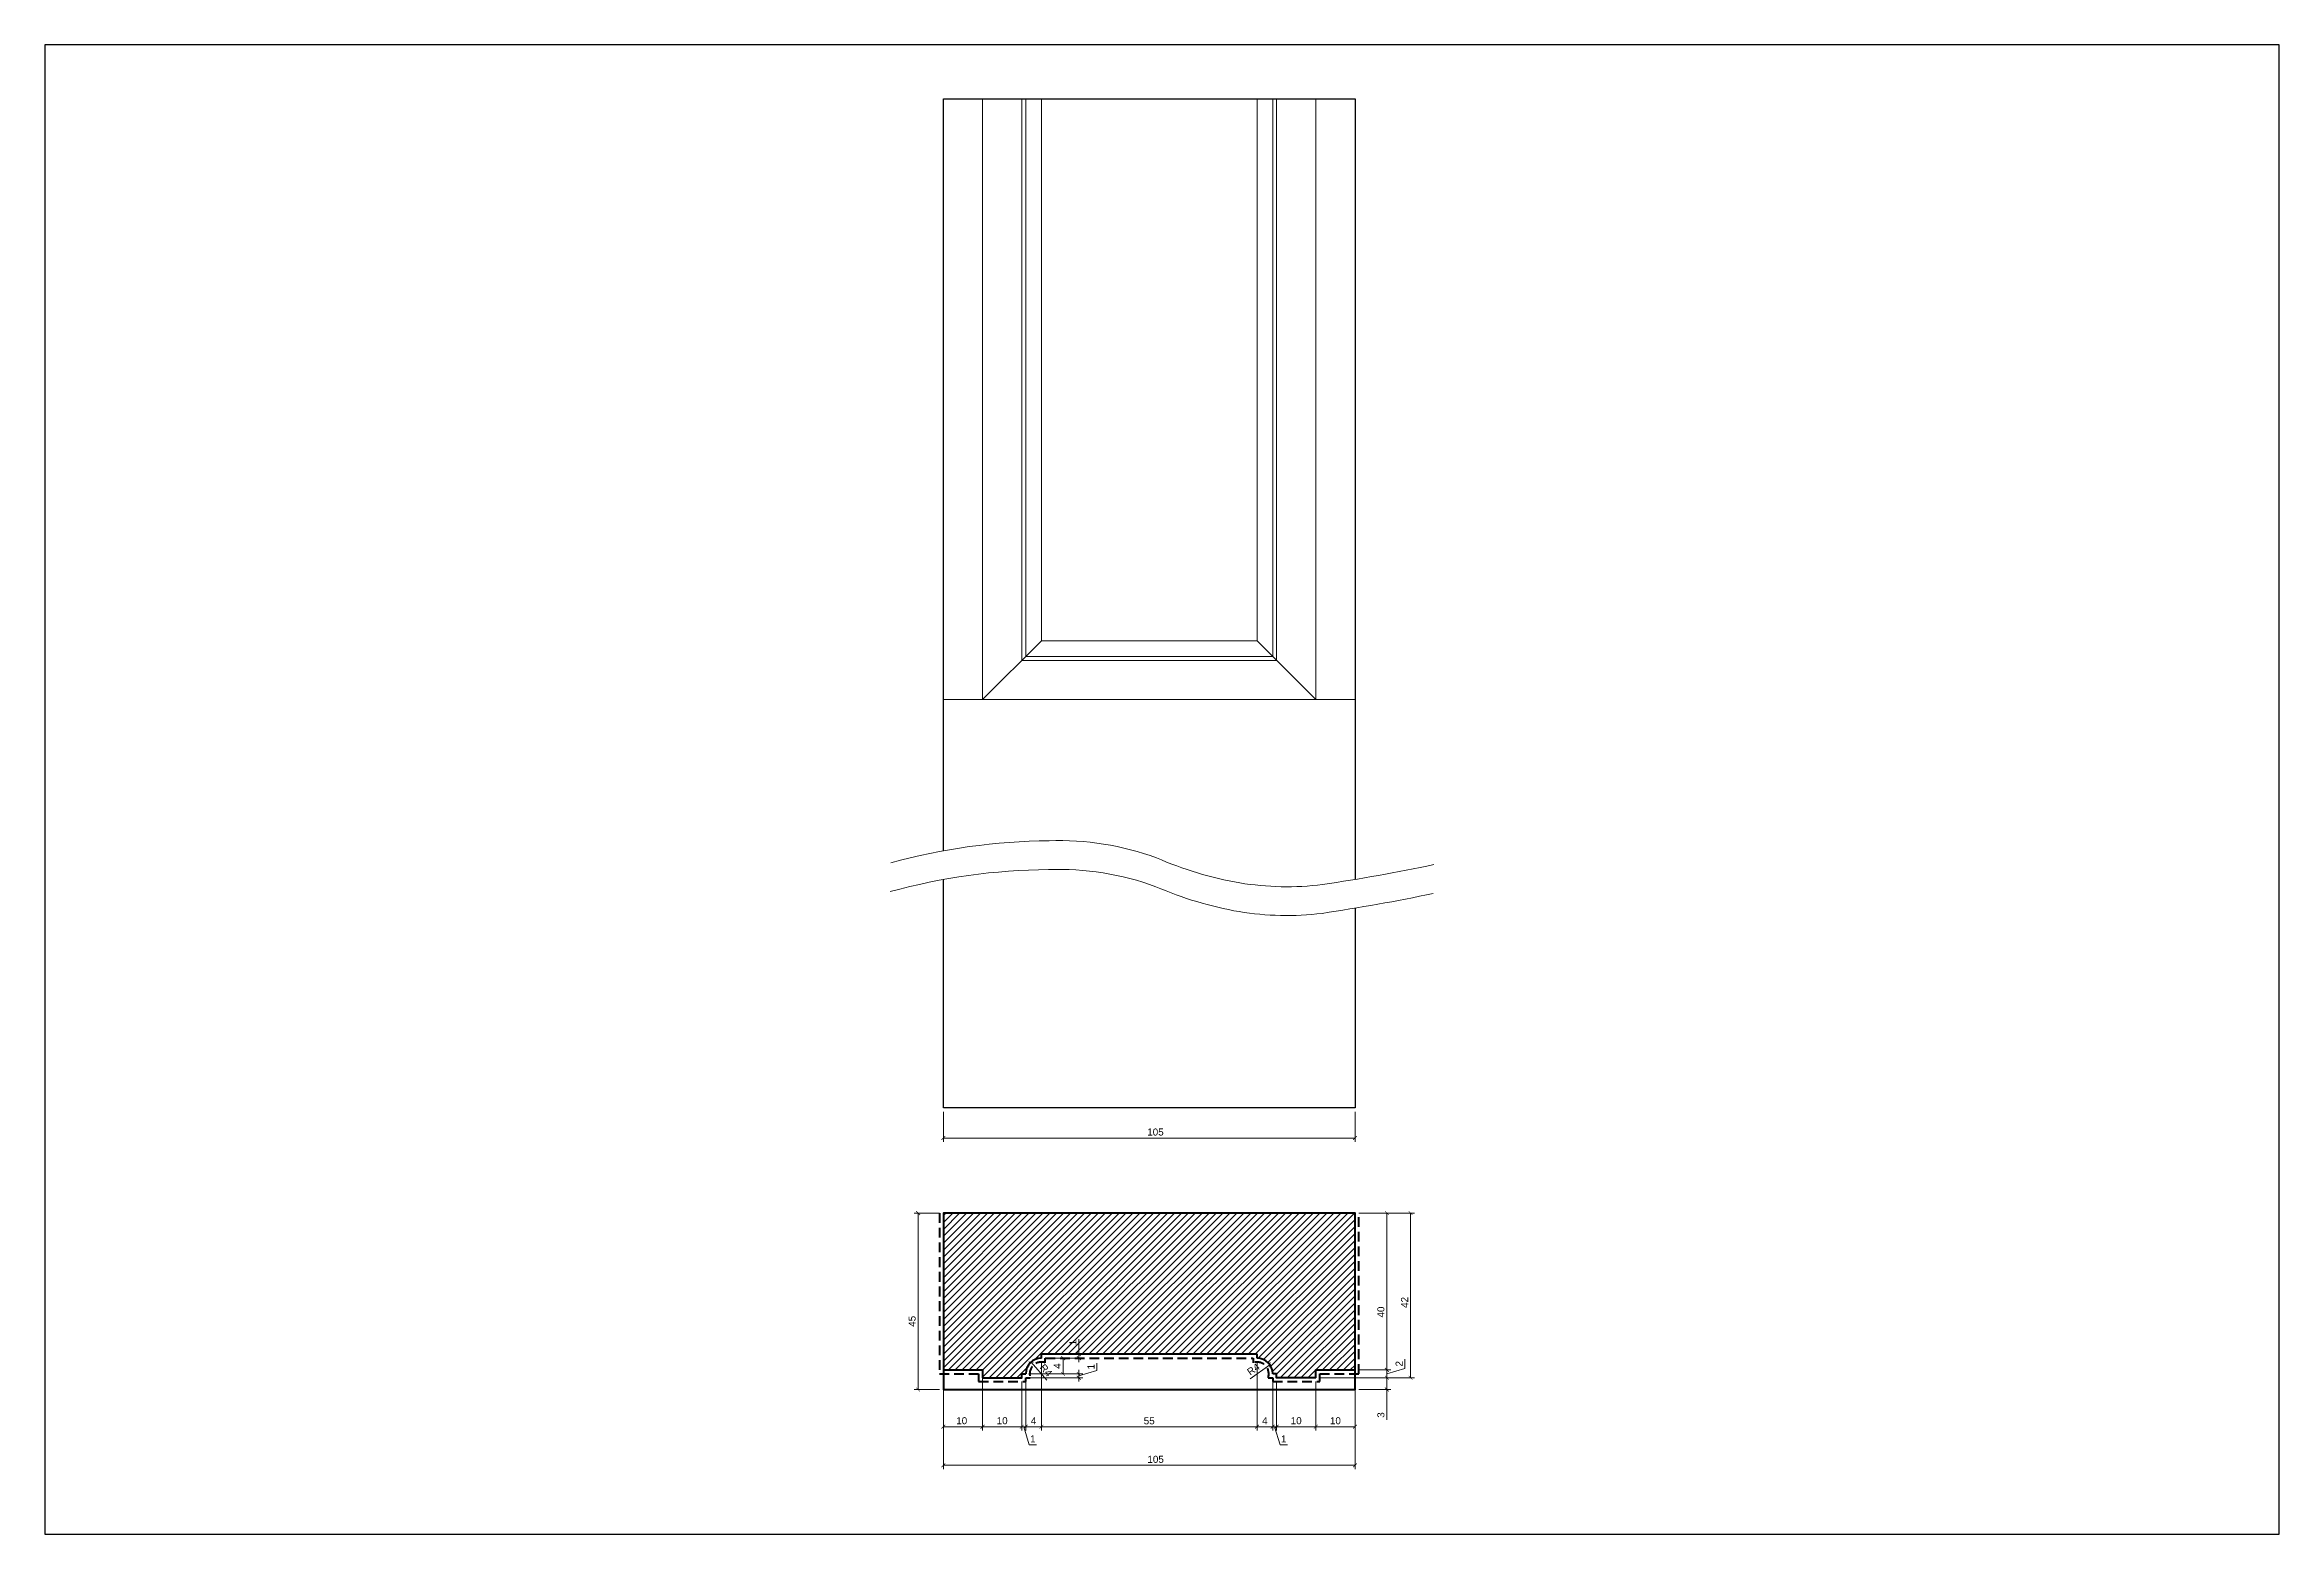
# Model space of a CAD drawing. Header units: millimetres. Extents: x 141 to 711, y -16063 to -15683.
import ezdxf

# ---------------------------------------------------------------- set-up
doc = ezdxf.new("R2010")
doc.units = ezdxf.units.MM
doc.linetypes.add('HIDDEN', pattern=[0.375, 0.25, -0.125])
doc.layers.add('Outside panel', color=7, linetype='Continuous', lineweight=18, true_color=0x7f5e57)
doc.layers.add('plint block', color=250, linetype='Continuous')
for name, color, linetype, lineweight in [('линия 15', 7, 'Continuous', 15), ('линия 50', 1, 'Continuous', 100), ('тонкие_Ном._пера__21', 7, 'Continuous', 5)]:
    doc.layers.add(name, color=color, linetype=linetype, lineweight=lineweight)
doc.styles.get("Standard").update_dxf_attribs({"font": 'arial.ttf'})
doc.dimstyles.new('M_1', dxfattribs={"dimtxt": 1.8, "dimasz": 1, "dimexe": 1, "dimexo": 1, "dimgap": 0.6, "dimtad": 1, "dimdec": 0, "dimdsep": 46, "dimtxsty": 'Standard', "dimblk": 'ARCHTICK', "dimcen": -5, "dimclrd": 7, "dimclre": 7, "dimclrt": 7, "dimadec": 0, "dimazin": 0, "dimtfac": 1, "dimtdec": 0, "dimtmove": 0, "dimatfit": 3, "dimfxl": 1, "dimtolj": 1, "dimtzin": 0, "dimlwd": 5, "dimlwe": 5, "dimarcsym": 0})

# ---------------------------------------------------------------- blocks, each defined once
blk = doc.blocks.new('_ArchTick')
at = {"color": 0, "linetype": 'ByBlock', "const_width": 0.15}
blk.add_lwpolyline([(-0.5, -0.5), (0.5, 0.5)], dxfattribs=at)
blk = doc.blocks.new('*D21')
at = {"layer": 'Defpoints', "color": 0, "ltscale": 1000, "transparency": 16777216}
for p in [(370.32, -15954.38), (475.32, -15954.38), (475.32, -15962.09)]:
    blk.add_point(p, dxfattribs=at)
at = {"layer": 'линия 15', "color": 7, "lineweight": 5, "ltscale": 1000, "transparency": 16777216}
for p, q in [((370.32, -15955.38), (370.32, -15963.09)), ((475.32, -15955.38), (475.32, -15963.09)), ((370.32, -15962.09), (475.32, -15962.09))]:
    blk.add_line(p, q, dxfattribs=at)
at = {"layer": 'линия 15', "color": 7, "lineweight": 5, "ltscale": 1000, "transparency": 16777216, "rotation": 180}
blk.add_blockref('_ArchTick', (370.32, -15962.09), dxfattribs=at)
at = {"layer": 'линия 15', "color": 7, "lineweight": 5, "ltscale": 1000, "transparency": 16777216}
blk.add_blockref('_ArchTick', (475.32, -15962.09), dxfattribs=at)
at = {"layer": 'линия 15', "color": 7, "ltscale": 1000, "transparency": 16777216, "insert": (424.42, -15960.57), "char_height": 1.8, "attachment_point": 5}
blk.add_mtext('\\A1;105', dxfattribs=at)
blk = doc.blocks.new('*D20')
at = {"layer": 'Defpoints', "color": 0, "ltscale": 1000, "transparency": 16777216}
for p in [(370.32, -15981.24), (363.87, -16026.24), (370.32, -16026.24)]:
    blk.add_point(p, dxfattribs=at)
at = {"layer": 'линия 15', "color": 7, "lineweight": 5, "ltscale": 1000, "transparency": 16777216}
for p, q in [((369.32, -15981.24), (362.87, -15981.24)), ((363.87, -15981.24), (363.87, -16026.24)), ((369.32, -16026.24), (362.87, -16026.24))]:
    blk.add_line(p, q, dxfattribs=at)
for p, rotation in [((363.87, -15981.24), 90), ((363.87, -16026.24), 270)]:
    blk.add_blockref('_ArchTick', p, dxfattribs=dict(at, rotation=rotation))
at = {"layer": 'линия 15', "color": 7, "ltscale": 1000, "transparency": 16777216, "insert": (362.35, -16008.84), "char_height": 1.8, "attachment_point": 5, "rotation": 90}
blk.add_mtext('\\A1;45', dxfattribs=at)
blk = doc.blocks.new('*D19')
at = {"layer": 'Defpoints', "color": 0, "ltscale": 1000, "transparency": 16777216}
for p in [(465.32, -16023.24), (475.32, -16026.24), (483.45, -16026.24)]:
    blk.add_point(p, dxfattribs=at)
at = {"layer": 'линия 15', "color": 7, "lineweight": 5, "ltscale": 1000, "transparency": 16777216}
for p, q in [((466.32, -16023.24), (484.45, -16023.24)), ((476.32, -16026.24), (484.45, -16026.24)), ((483.45, -16023.24), (483.45, -16026.24)), ((483.45, -16026.24), (483.45, -16033.94))]:
    blk.add_line(p, q, dxfattribs=at)
for p, rotation in [((483.45, -16023.24), 90), ((483.45, -16026.24), 270)]:
    blk.add_blockref('_ArchTick', p, dxfattribs=dict(at, rotation=rotation))
at = {"layer": 'линия 15', "color": 7, "ltscale": 1000, "transparency": 16777216, "insert": (481.93, -16032.75), "char_height": 1.8, "attachment_point": 5, "rotation": 90}
blk.add_mtext('\\A1;3', dxfattribs=at)
blk = doc.blocks.new('*D18')
at = {"layer": 'Defpoints', "color": 0, "ltscale": 1000, "transparency": 16777216}
for p in [(370.32, -15981.24), (475.32, -15981.24), (475.32, -16045.58)]:
    blk.add_point(p, dxfattribs=at)
at = {"layer": 'линия 15', "color": 7, "lineweight": 5, "ltscale": 1000, "transparency": 16777216}
for p, q in [((370.32, -15982.24), (370.32, -16046.58)), ((475.32, -15982.24), (475.32, -16046.58)), ((370.32, -16045.58), (475.32, -16045.58))]:
    blk.add_line(p, q, dxfattribs=at)
at = {"layer": 'линия 15', "color": 7, "lineweight": 5, "ltscale": 1000, "transparency": 16777216, "rotation": 180}
blk.add_blockref('_ArchTick', (370.32, -16045.58), dxfattribs=at)
at = {"layer": 'линия 15', "color": 7, "lineweight": 5, "ltscale": 1000, "transparency": 16777216}
blk.add_blockref('_ArchTick', (475.32, -16045.58), dxfattribs=at)
at = {"layer": 'линия 15', "color": 7, "ltscale": 1000, "transparency": 16777216, "insert": (424.46, -16044.06), "char_height": 1.8, "attachment_point": 5}
blk.add_mtext('\\A1;105', dxfattribs=at)
blk = doc.blocks.new('*D17')
at = {"layer": 'Defpoints', "color": 0, "ltscale": 1000, "transparency": 16777216}
for p in [(475.32, -15981.24), (465.32, -16023.24), (489.49, -16023.24)]:
    blk.add_point(p, dxfattribs=at)
at = {"layer": 'линия 15', "color": 7, "lineweight": 5, "ltscale": 1000, "transparency": 16777216}
for p, q in [((476.32, -15981.24), (490.49, -15981.24)), ((489.49, -15981.24), (489.49, -16023.24)), ((466.32, -16023.24), (490.49, -16023.24))]:
    blk.add_line(p, q, dxfattribs=at)
for p, rotation in [((489.49, -15981.24), 90), ((489.49, -16023.24), 270)]:
    blk.add_blockref('_ArchTick', p, dxfattribs=dict(at, rotation=rotation))
at = {"layer": 'линия 15', "color": 7, "ltscale": 1000, "transparency": 16777216, "insert": (487.98, -16004.02), "char_height": 1.8, "attachment_point": 5, "rotation": 90}
blk.add_mtext('\\A1;42', dxfattribs=at)
blk = doc.blocks.new('*D16')
at = {"layer": 'Defpoints', "color": 0, "ltscale": 1000, "transparency": 16777216}
for p in [(475.32, -16021.24), (465.32, -16023.24), (483.45, -16023.24)]:
    blk.add_point(p, dxfattribs=at)
at = {"layer": 'линия 15', "color": 7, "lineweight": 5, "ltscale": 1000, "transparency": 16777216}
for p, q in [((476.32, -16021.24), (484.45, -16021.24)), ((483.45, -16022.24), (488.06, -16020.86)), ((483.45, -16021.24), (483.45, -16023.24)), ((488.06, -16020.86), (488.06, -16018.47)), ((466.32, -16023.24), (484.45, -16023.24))]:
    blk.add_line(p, q, dxfattribs=at)
for p, rotation in [((483.45, -16021.24), 90), ((483.45, -16023.24), 270)]:
    blk.add_blockref('_ArchTick', p, dxfattribs=dict(at, rotation=rotation))
at = {"layer": 'линия 15', "color": 7, "ltscale": 1000, "transparency": 16777216, "insert": (486.56, -16019.66), "char_height": 1.8, "attachment_point": 5, "rotation": 90}
blk.add_mtext('\\A1;2', dxfattribs=at)
blk = doc.blocks.new('*D15')
at = {"layer": 'Defpoints', "color": 0, "ltscale": 1000, "transparency": 16777216}
for p in [(475.32, -15981.24), (475.32, -16021.24), (483.45, -16021.24)]:
    blk.add_point(p, dxfattribs=at)
at = {"layer": 'линия 15', "color": 7, "lineweight": 5, "ltscale": 1000, "transparency": 16777216}
for p, q in [((476.32, -15981.24), (484.45, -15981.24)), ((483.45, -15981.24), (483.45, -16021.24)), ((476.32, -16021.24), (484.45, -16021.24))]:
    blk.add_line(p, q, dxfattribs=at)
for p, rotation in [((483.45, -15981.24), 90), ((483.45, -16021.24), 270)]:
    blk.add_blockref('_ArchTick', p, dxfattribs=dict(at, rotation=rotation))
at = {"layer": 'линия 15', "color": 7, "ltscale": 1000, "transparency": 16777216, "insert": (481.93, -16006.48), "char_height": 1.8, "attachment_point": 5, "rotation": 90}
blk.add_mtext('\\A1;40', dxfattribs=at)
blk = doc.blocks.new('*D14')
at = {"layer": 'Defpoints', "color": 0, "ltscale": 1000, "transparency": 16777216}
for p in [(391.46, -16022.26), (390.32, -16023.24), (404.87, -16023.24)]:
    blk.add_point(p, dxfattribs=at)
at = {"layer": 'линия 15', "color": 7, "lineweight": 5, "ltscale": 1000, "transparency": 16777216}
for p, q in [((392.46, -16022.26), (405.87, -16022.26)), ((404.87, -16022.26), (404.87, -16021.26)), ((404.87, -16022.75), (409.49, -16021.37)), ((404.87, -16022.26), (404.87, -16023.24)), ((404.87, -16022.26), (404.87, -16023.24)), ((409.49, -16021.37), (409.49, -16019.51)), ((391.32, -16023.24), (405.87, -16023.24)), ((404.87, -16023.24), (404.87, -16024.24))]:
    blk.add_line(p, q, dxfattribs=at)
for p, rotation in [((404.87, -16022.26), 270), ((404.87, -16023.24), 90)]:
    blk.add_blockref('_ArchTick', p, dxfattribs=dict(at, rotation=rotation))
at = {"layer": 'линия 15', "color": 7, "ltscale": 1000, "transparency": 16777216, "insert": (407.98, -16020.44), "char_height": 1.8, "attachment_point": 5, "rotation": 90}
blk.add_mtext('\\A1;1', dxfattribs=at)
blk = doc.blocks.new('*D13')
at = {"layer": 'Defpoints', "color": 0, "ltscale": 1000, "transparency": 16777216}
for p in [(391.46, -16022.26), (395.32, -16018.24), (400.87, -16022.26)]:
    blk.add_point(p, dxfattribs=at)
at = {"layer": 'линия 15', "color": 7, "lineweight": 5, "ltscale": 1000, "transparency": 16777216}
for p, q in [((392.46, -16022.26), (401.87, -16022.26)), ((396.32, -16018.24), (401.87, -16018.24)), ((400.87, -16018.24), (400.87, -16022.26))]:
    blk.add_line(p, q, dxfattribs=at)
for p, rotation in [((400.87, -16018.24), 90), ((400.87, -16022.26), 270)]:
    blk.add_blockref('_ArchTick', p, dxfattribs=dict(at, rotation=rotation))
at = {"layer": 'линия 15', "color": 7, "ltscale": 1000, "transparency": 16777216, "insert": (399.37, -16020.25), "char_height": 1.8, "attachment_point": 5, "rotation": 90}
blk.add_mtext('\\A1;4', dxfattribs=at)
blk = doc.blocks.new('*D12')
at = {"layer": 'Defpoints', "color": 0, "ltscale": 1000, "transparency": 16777216}
for p in [(395.32, -16017.24), (395.32, -16018.24), (404.87, -16018.24)]:
    blk.add_point(p, dxfattribs=at)
at = {"layer": 'линия 15', "color": 7, "lineweight": 5, "ltscale": 1000, "transparency": 16777216}
for p, q in [((404.87, -16017.24), (404.87, -16013.36)), ((396.32, -16017.24), (405.87, -16017.24)), ((396.32, -16018.24), (405.87, -16018.24)), ((404.87, -16018.24), (404.87, -16017.24)), ((404.87, -16018.24), (404.87, -16019.24))]:
    blk.add_line(p, q, dxfattribs=at)
for p, rotation in [((404.87, -16017.24), 270), ((404.87, -16018.24), 90)]:
    blk.add_blockref('_ArchTick', p, dxfattribs=dict(at, rotation=rotation))
at = {"layer": 'линия 15', "color": 7, "ltscale": 1000, "transparency": 16777216, "insert": (403.37, -16014.3), "char_height": 1.8, "attachment_point": 5, "rotation": 90}
blk.add_mtext('\\A1;1', dxfattribs=at)
blk = doc.blocks.new('*D11')
at = {"layer": 'Defpoints', "color": 0, "ltscale": 1000, "transparency": 16777216}
for p in [(450.32, -16022.24), (453.58, -16019.92)]:
    blk.add_point(p, dxfattribs=at)
at = {"layer": 'линия 15', "color": 7, "lineweight": 5, "ltscale": 1000, "transparency": 16777216}
blk.add_line((448.59, -16023.48), (453.58, -16019.92), dxfattribs=at)
at = {"layer": 'линия 15', "color": 7, "lineweight": 5, "ltscale": 1000, "transparency": 16777216, "rotation": 35.47119709333173}
blk.add_blockref('_ArchTick', (453.58, -16019.92), dxfattribs=at)
at = {"layer": 'линия 15', "color": 7, "ltscale": 1000, "transparency": 16777216, "insert": (449.39, -16021.07), "char_height": 1.8, "attachment_point": 5, "rotation": 35.4712}
blk.add_mtext('\\A1;R4', dxfattribs=at)
blk = doc.blocks.new('*D10')
at = {"layer": 'Defpoints', "color": 0, "ltscale": 1000, "transparency": 16777216}
for p in [(392.69, -16019.23), (395.32, -16022.24)]:
    blk.add_point(p, dxfattribs=at)
at = {"layer": 'линия 15', "color": 7, "lineweight": 5, "ltscale": 1000, "transparency": 16777216}
blk.add_line((396.73, -16023.84), (392.69, -16019.23), dxfattribs=at)
at = {"layer": 'линия 15', "color": 7, "lineweight": 5, "ltscale": 1000, "transparency": 16777216, "rotation": 131.2377887222853}
blk.add_blockref('_ArchTick', (392.69, -16019.23), dxfattribs=at)
at = {"layer": 'линия 15', "color": 7, "ltscale": 1000, "transparency": 16777216, "insert": (396.51, -16021.32), "char_height": 1.8, "attachment_point": 5, "rotation": 311.2378}
blk.add_mtext('\\A1;R4', dxfattribs=at)
blk = doc.blocks.new('*D9')
at = {"layer": 'Defpoints', "color": 0, "ltscale": 1000, "transparency": 16777216}
for p in [(475.32, -16021.24), (465.32, -16023.24), (475.32, -16035.73)]:
    blk.add_point(p, dxfattribs=at)
at = {"layer": 'линия 15', "color": 7, "lineweight": 5, "ltscale": 1000, "transparency": 16777216}
for p, q in [((475.32, -16022.24), (475.32, -16036.73)), ((465.32, -16024.24), (465.32, -16036.73)), ((465.32, -16035.73), (475.32, -16035.73))]:
    blk.add_line(p, q, dxfattribs=at)
at = {"layer": 'линия 15', "color": 7, "lineweight": 5, "ltscale": 1000, "transparency": 16777216, "rotation": 180}
blk.add_blockref('_ArchTick', (465.32, -16035.73), dxfattribs=at)
at = {"layer": 'линия 15', "color": 7, "lineweight": 5, "ltscale": 1000, "transparency": 16777216}
blk.add_blockref('_ArchTick', (475.32, -16035.73), dxfattribs=at)
at = {"layer": 'линия 15', "color": 7, "ltscale": 1000, "transparency": 16777216, "insert": (470.32, -16034.21), "char_height": 1.8, "attachment_point": 5}
blk.add_mtext('\\A1;10', dxfattribs=at)
blk = doc.blocks.new('*D8')
at = {"layer": 'Defpoints', "color": 0, "ltscale": 1000, "transparency": 16777216}
for p in [(455.32, -16023.24), (465.32, -16023.24), (465.32, -16035.73)]:
    blk.add_point(p, dxfattribs=at)
at = {"layer": 'линия 15', "color": 7, "lineweight": 5, "ltscale": 1000, "transparency": 16777216}
for p, q in [((455.32, -16024.24), (455.32, -16036.73)), ((465.32, -16024.24), (465.32, -16036.73)), ((455.32, -16035.73), (465.32, -16035.73))]:
    blk.add_line(p, q, dxfattribs=at)
at = {"layer": 'линия 15', "color": 7, "lineweight": 5, "ltscale": 1000, "transparency": 16777216, "rotation": 180}
blk.add_blockref('_ArchTick', (455.32, -16035.73), dxfattribs=at)
at = {"layer": 'линия 15', "color": 7, "lineweight": 5, "ltscale": 1000, "transparency": 16777216}
blk.add_blockref('_ArchTick', (465.32, -16035.73), dxfattribs=at)
at = {"layer": 'линия 15', "color": 7, "ltscale": 1000, "transparency": 16777216, "insert": (460.32, -16034.21), "char_height": 1.8, "attachment_point": 5}
blk.add_mtext('\\A1;10', dxfattribs=at)
blk = doc.blocks.new('*D7')
at = {"layer": 'Defpoints', "color": 0, "ltscale": 1000, "transparency": 16777216}
for p in [(454.32, -16022.24), (455.32, -16023.24), (455.32, -16035.73)]:
    blk.add_point(p, dxfattribs=at)
at = {"layer": 'линия 15', "color": 7, "lineweight": 5, "ltscale": 1000, "transparency": 16777216}
for p, q in [((454.32, -16023.24), (454.32, -16036.73)), ((455.32, -16024.24), (455.32, -16036.73)), ((454.32, -16035.73), (453.32, -16035.73)), ((454.32, -16035.73), (455.32, -16035.73)), ((454.32, -16035.73), (455.32, -16035.73)), ((454.82, -16035.73), (456.21, -16040.34)), ((455.32, -16035.73), (456.32, -16035.73)), ((456.21, -16040.34), (458.07, -16040.34))]:
    blk.add_line(p, q, dxfattribs=at)
blk.add_blockref('_ArchTick', (454.32, -16035.73), dxfattribs=at)
at = {"layer": 'линия 15', "color": 7, "lineweight": 5, "ltscale": 1000, "transparency": 16777216, "rotation": 180}
blk.add_blockref('_ArchTick', (455.32, -16035.73), dxfattribs=at)
at = {"layer": 'линия 15', "color": 7, "ltscale": 1000, "transparency": 16777216, "insert": (457.14, -16038.84), "char_height": 1.8, "attachment_point": 5}
blk.add_mtext('\\A1;1', dxfattribs=at)
blk = doc.blocks.new('*D3')
at = {"layer": 'Defpoints', "color": 0, "ltscale": 1000, "transparency": 16777216}
for p in [(391.32, -16022.24), (390.32, -16023.24), (391.32, -16035.73)]:
    blk.add_point(p, dxfattribs=at)
at = {"layer": 'линия 15', "color": 7, "lineweight": 5, "ltscale": 1000, "transparency": 16777216}
for p, q in [((390.32, -16024.24), (390.32, -16036.73)), ((391.32, -16023.24), (391.32, -16036.73)), ((390.32, -16035.73), (389.32, -16035.73)), ((390.32, -16035.73), (391.32, -16035.73)), ((390.32, -16035.73), (391.32, -16035.73)), ((390.82, -16035.73), (392.21, -16040.34)), ((391.32, -16035.73), (392.32, -16035.73)), ((392.21, -16040.34), (394.07, -16040.34))]:
    blk.add_line(p, q, dxfattribs=at)
blk.add_blockref('_ArchTick', (390.32, -16035.73), dxfattribs=at)
at = {"layer": 'линия 15', "color": 7, "lineweight": 5, "ltscale": 1000, "transparency": 16777216, "rotation": 180}
blk.add_blockref('_ArchTick', (391.32, -16035.73), dxfattribs=at)
at = {"layer": 'линия 15', "color": 7, "ltscale": 1000, "transparency": 16777216, "insert": (393.14, -16038.84), "char_height": 1.8, "attachment_point": 5}
blk.add_mtext('\\A1;1', dxfattribs=at)
blk = doc.blocks.new('*D2')
at = {"layer": 'Defpoints', "color": 0, "ltscale": 1000, "transparency": 16777216}
for p in [(380.32, -16021.24), (390.32, -16023.24), (390.32, -16035.73)]:
    blk.add_point(p, dxfattribs=at)
at = {"layer": 'линия 15', "color": 7, "lineweight": 5, "ltscale": 1000, "transparency": 16777216}
for p, q in [((380.32, -16022.24), (380.32, -16036.73)), ((390.32, -16024.24), (390.32, -16036.73)), ((380.32, -16035.73), (390.32, -16035.73))]:
    blk.add_line(p, q, dxfattribs=at)
at = {"layer": 'линия 15', "color": 7, "lineweight": 5, "ltscale": 1000, "transparency": 16777216, "rotation": 180}
blk.add_blockref('_ArchTick', (380.32, -16035.73), dxfattribs=at)
at = {"layer": 'линия 15', "color": 7, "lineweight": 5, "ltscale": 1000, "transparency": 16777216}
blk.add_blockref('_ArchTick', (390.32, -16035.73), dxfattribs=at)
at = {"layer": 'линия 15', "color": 7, "ltscale": 1000, "transparency": 16777216, "insert": (385.32, -16034.21), "char_height": 1.8, "attachment_point": 5}
blk.add_mtext('\\A1;10', dxfattribs=at)
blk = doc.blocks.new('*D1')
at = {"layer": 'Defpoints', "color": 0, "ltscale": 1000, "transparency": 16777216}
for p in [(370.32, -16021.24), (380.32, -16021.24), (380.32, -16035.73)]:
    blk.add_point(p, dxfattribs=at)
at = {"layer": 'линия 15', "color": 7, "lineweight": 5, "ltscale": 1000, "transparency": 16777216}
for p, q in [((370.32, -16022.24), (370.32, -16036.73)), ((380.32, -16022.24), (380.32, -16036.73)), ((370.32, -16035.73), (380.32, -16035.73))]:
    blk.add_line(p, q, dxfattribs=at)
at = {"layer": 'линия 15', "color": 7, "lineweight": 5, "ltscale": 1000, "transparency": 16777216, "rotation": 180}
blk.add_blockref('_ArchTick', (370.32, -16035.73), dxfattribs=at)
at = {"layer": 'линия 15', "color": 7, "lineweight": 5, "ltscale": 1000, "transparency": 16777216}
blk.add_blockref('_ArchTick', (380.32, -16035.73), dxfattribs=at)
at = {"layer": 'линия 15', "color": 7, "ltscale": 1000, "transparency": 16777216, "insert": (375, -16034.21), "char_height": 1.8, "attachment_point": 5}
blk.add_mtext('\\A1;10', dxfattribs=at)

msp = doc.modelspace()

# ---------------------------------------------------------------- hatches: boundary and pattern name
at = {"layer": 'Outside panel', "ltscale": 1000}
h = msp.add_hatch(dxfattribs=at)
h.set_pattern_fill('ANSI31', color=256, scale=10)
h.set_pattern_definition([(45, (-313259.2396, 79068.0278), (-0.8838834765, 0.8838834765), [])])
h.paths.add_polyline_path([(475.32, -15981.24), (370.32, -15981.24), (370.32, -16021.24), (380.32, -16021.24), (380.32, -16023.24), (390.32, -16023.24), (390.32, -16022.24), (391.32, -16022.24, -0.414214), (395.32, -16018.24), (395.32, -16017.27), (450.32, -16017.24), (450.32, -16018.24, -0.414214), (454.32, -16022.24), (455.32, -16022.24), (455.32, -16023.24), (465.32, -16023.24), (465.32, -16021.24), (475.32, -16021.24)])

# ---------------------------------------------------------------- linework, layer by layer
at = {"color": 7, "lineweight": 30}
for p, q in [((370.32, -15696.96), (475.32, -15696.96)), ((370.32, -15888.82), (370.32, -15696.96)), ((370.32, -15954.38), (370.32, -15896.14))]:
    msp.add_line(p, q, dxfattribs=at)
at = {"color": 6, "ltscale": 1000}
msp.add_lwpolyline([(141.09, -16063.18), (711.09, -16063.18), (711.09, -15683.18), (141.09, -15683.18)], close=True, dxfattribs=at)
at = {"color": 7, "lineweight": 30}
for points in [[(370.32, -15888.82), (370.32, -15696.96)], [(475.32, -15696.96), (475.32, -15896.13)], [(475.32, -15903.45), (475.32, -15954.38), (370.32, -15954.38), (370.32, -15896.14)]]:
    msp.add_lwpolyline(points, dxfattribs=at)
at = {"layer": 'plint block', "color": 7, "lineweight": 15}
for points in [[(380.32, -15696.96), (380.32, -15850.25)], [(390.32, -15696.96), (390.32, -15840.25), (455.32, -15840.25), (455.32, -15696.96)], [(391.32, -15696.96), (391.32, -15839.25), (454.32, -15839.25), (454.32, -15696.96)], [(395.32, -15696.96), (395.32, -15835.25), (450.32, -15835.25), (450.32, -15696.96)], [(465.32, -15696.96), (465.32, -15850.25)], [(380.32, -15850.25), (395.32, -15835.25)], [(450.32, -15835.25), (465.32, -15850.25)], [(370.32, -15888.82), (370.32, -15850.25), (475.32, -15850.25), (475.32, -15896.13)], [(370.32, -15888.82), (370.32, -15850.25), (475.32, -15850.25), (475.32, -15896.13)], [(475.32, -15903.45), (475.32, -15954.38), (370.32, -15954.38), (370.32, -15896.14)], [(475.32, -15903.45), (475.32, -15954.38), (370.32, -15954.38), (370.32, -15896.14)]]:
    msp.add_lwpolyline(points, dxfattribs=at)
at = {"layer": 'линия 50', "color": 1, "linetype": 'HIDDEN', "ltscale": 10, "true_color": 0xff0909}
msp.add_lwpolyline([(369.32, -15981.24), (369.32, -16022.24), (379.32, -16022.24), (379.32, -16024.24), (391.32, -16024.24), (391.32, -16023.24), (392.5, -16023.24, -0.630602), (396.32, -16019.41), (396.32, -16018.27), (449.32, -16018.24), (449.32, -16019.41, -0.630602), (453.15, -16023.24), (454.32, -16023.24), (454.32, -16024.24), (466.32, -16024.24), (466.32, -16022.24), (476.32, -16022.24), (476.32, -15981.24)], format="xyb", dxfattribs=at)
at = {"layer": 'линия 50', "color": 7}
msp.add_lwpolyline([(475.32, -15981.24), (370.32, -15981.24), (370.32, -16026.24), (475.32, -16026.24)], close=True, dxfattribs=at)
for points in [[(465.32, -16023.24), (465.32, -16021.24), (475.32, -16021.24), (475.32, -15981.24), (370.32, -15981.24), (370.32, -16021.24), (380.32, -16021.24), (380.32, -16023.24)], [(380.32, -16023.24), (390.32, -16023.24), (390.32, -16022.24)], [(390.32, -16022.24), (391.32, -16022.24)], [(395.32, -16018.24), (395.32, -16017.24)], [(450.32, -16017.24), (395.32, -16017.24)], [(450.32, -16018.24), (450.32, -16017.24)], [(455.32, -16022.24), (454.32, -16022.24)], [(465.32, -16023.24), (455.32, -16023.24), (455.32, -16022.24)]]:
    msp.add_lwpolyline(points, dxfattribs=at)
for centre, start, end in [((395.32, -16022.24), 90, 180), ((450.32, -16022.24), 0, 90)]:
    msp.add_arc(centre, 4, start, end, dxfattribs=at)
at = {"layer": 'тонкие_Ном._пера__21', "linetype": 'Continuous', "lineweight": 15, "flags": 128}
for points in [[(356.94, -15891.89, -0.06536), (397.27, -15886.27, -0.097763), (424.71, -15890.62, 0.058883), (445.92, -15897, 0.071812), (467.07, -15897.42, 0.014802), (495.43, -15892.35)], [(356.78, -15899.23, -0.06536), (397.12, -15893.61, -0.097763), (424.55, -15897.97, 0.058883), (445.76, -15904.34, 0.071812), (466.91, -15904.77, 0.014802), (495.28, -15899.7)]]:
    msp.add_lwpolyline(points, format="xyb", dxfattribs=at)

# ---------------------------------------------------------------- dimensions: what is measured, and where the dimension line sits
at = {"layer": 'линия 15', "color": 7, "ltscale": 1000}
for base, p1, p2, picture, middle in [((475.32, -15962.09), (370.32, -15954.38), (475.32, -15954.38), '*D21', (424.42, -15962.09)), ((475.32, -16045.58), (370.32, -15981.24), (475.32, -15981.24), '*D18', (424.46, -16045.58)), ((380.32, -16035.73), (370.32, -16021.24), (380.32, -16021.24), '*D1', (375, -16035.73))]:
    dim = msp.add_linear_dim(base=base, p1=p1, p2=p2, dimstyle='M_1', dxfattribs=at)
    dim.commit()
    dim.dimension.update_dxf_attribs({"geometry": picture, "text_midpoint": middle, "dimtype": 128})
for base, p1, p2, picture, middle in [((363.87, -16026.24), (370.32, -15981.24), (370.32, -16026.24), '*D20', (363.87, -16008.84)), ((489.49, -16023.24), (475.32, -15981.24), (465.32, -16023.24), '*D17', (489.49, -16004.02)), ((483.45, -16021.24), (475.32, -15981.24), (475.32, -16021.24), '*D15', (483.45, -16006.48)), ((404.87, -16018.24), (395.32, -16017.24), (395.32, -16018.24), '*D12', (404.87, -16014.3)), ((483.45, -16026.24), (465.32, -16023.24), (475.32, -16026.24), '*D19', (483.45, -16032.75))]:
    dim = msp.add_linear_dim(base=base, p1=p1, p2=p2, angle=90, dimstyle='M_1', dxfattribs=at)
    dim.commit()
    dim.dimension.update_dxf_attribs({"geometry": picture, "text_midpoint": middle, "dimtype": 128})
for base, p1, p2, picture, middle in [((390.32, -16035.73), (380.32, -16021.24), (390.32, -16023.24), '*D2', (385.32, -16034.21)), ((391.32, -16035.73), (390.32, -16023.24), (391.32, -16022.24), '*D3', (392.81, -16038.84)), ((455.32, -16035.73), (454.32, -16022.24), (455.32, -16023.24), '*D7', (456.81, -16038.84)), ((475.32, -16035.73), (465.32, -16023.24), (475.32, -16021.24), '*D9', (470.32, -16034.21)), ((465.32, -16035.73), (455.32, -16023.24), (465.32, -16023.24), '*D8', (460.32, -16034.21))]:
    dim = msp.add_linear_dim(base=base, p1=p1, p2=p2, dimstyle='M_1', dxfattribs=at)
    dim.commit()
    dim.dimension.update_dxf_attribs({"geometry": picture, "text_midpoint": middle})
for base, p1, p2, picture, middle in [((404.87, -16023.24), (391.46, -16022.26), (390.32, -16023.24), '*D14', (407.98, -16020.77)), ((400.87, -16022.26), (395.32, -16018.24), (391.46, -16022.26), '*D13', (399.37, -16020.25)), ((483.45, -16023.24), (475.32, -16021.24), (465.32, -16023.24), '*D16', (486.56, -16020.26))]:
    dim = msp.add_linear_dim(base=base, p1=p1, p2=p2, angle=90, dimstyle='M_1', dxfattribs=at)
    dim.commit()
    dim.dimension.update_dxf_attribs({"geometry": picture, "text_midpoint": middle})
for base, p1, p2 in [((395.32, -16035.73), (391.32, -16022.24), (395.32, -16018.24)), ((450.32, -16035.73), (395.32, -16018.24), (450.32, -16018.24)), ((454.32, -16035.73), (450.32, -16018.24), (454.32, -16022.24))]:
    msp.add_linear_dim(base=base, p1=p1, p2=p2, dimstyle='M_1', dxfattribs=at).render()
for center, mpoint, picture, middle in [((395.32, -16022.24), (392.69, -16019.23), '*D10', (395.38, -16022.3)), ((450.32, -16022.24), (453.58, -16019.92), '*D11', (450.26, -16022.29))]:
    dim = msp.add_radius_dim(center=center, mpoint=mpoint, dimstyle='M_1', dxfattribs=at)
    dim.commit()
    dim.dimension.update_dxf_attribs({"geometry": picture, "text_midpoint": middle, "dimtype": 132})

doc.saveas('drawing.dxf')
